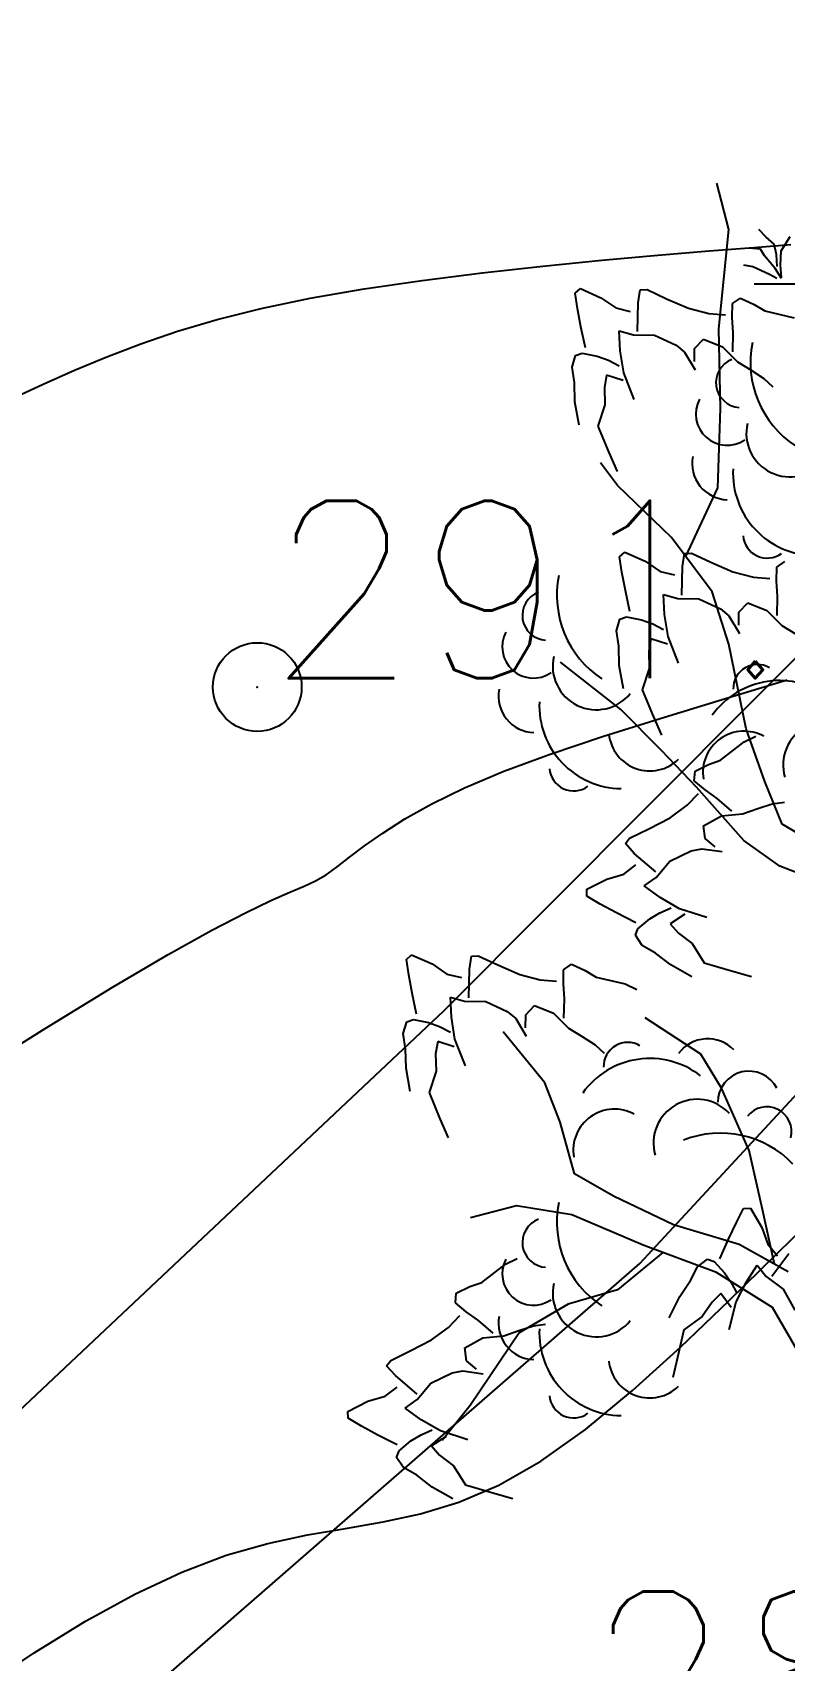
# Model space of a CAD drawing. Header units: millimetres. Extents: x 524954 to 526204, y 9523489 to 9524010.
# Drawn here: x 525978.35 to 525982.59, y 9523735.37 to 9523744.55 of the extents above; entities that cross this region are included whole.
import ezdxf

# ---------------------------------------------------------------- set-up
doc = ezdxf.new("R2010")
doc.units = ezdxf.units.MM
doc.header["$PDMODE"] = 32
doc.header["$PDSIZE"] = 0.5
doc.linetypes.add('ACAD_ISO12W100', pattern=[21, 12, -3, 0, -3, 0, -3])
for name, color, linetype in [('Arbre', 34, 'ACAD_ISO12W100'), ('CN_01_00', 3, 'Continuous'), ('CN_02_00', 4, 'Continuous'), ('CN_10_00', 1, 'Continuous'), ('PLUME_5', 6, 'Continuous'), ('PLUME_6', 2, 'Continuous'), ('TopoAlt', 3, 'Continuous'), ('TOPOJIS', 7, 'Continuous')]:
    doc.layers.add(name, color=color, linetype=linetype)
doc.styles.add('Simplex 1.0', font='Simplex.shx', dxfattribs={"width": 0.99, "height": 1})

# ---------------------------------------------------------------- blocks, each defined once
blk = doc.blocks.new('TCPOINT M')
at = {"color": 0}
blk.add_point((0, 0), dxfattribs=at)
at = {"layer": 'TopoAlt', "style": 'Simplex 1.0', "width": 0.99}
blk.add_attdef('ALT', (0.15, 0.15), '', height=1, dxfattribs=at)
blk = doc.blocks.new('v088')
at = {"linetype": 'Continuous'}
for p, q in [((-1.7492, 10.4915), (-1.8168, 10.7513)), ((-1.8059, 9.9306), (-1.7492, 10.4915)), ((-1.7966, 9.483), (-1.8059, 9.9306)), ((-1.8121, 9.0349), (-1.7966, 9.483)), ((-2.3783, 9.048), (-2.4742, 9.1766)), ((-2.0737, 8.7558), (-2.3783, 9.048)), ((-1.992, 8.6473), (-1.8121, 9.0349)), ((-1.8434, 8.4497), (-2.0737, 8.7558)), ((-1.7501, 8.1531), (-1.8434, 8.4497)), ((-1.6531, 7.6763), (-1.7501, 8.1531)), ((-2.3581, 7.786), (-2.6995, 8.0525)), ((-2.1294, 7.5544), (-2.3581, 7.786)), ((-1.5474, 7.38), (-1.6531, 7.6763)), ((-1.9323, 7.3471), (-2.1294, 7.5544)), ((-1.6648, 7.048), (-1.9323, 7.3471)), ((-1.4491, 7.1395), (-1.5474, 7.38)), ((-1.2665, 7.0314), (-1.4491, 7.1395)), ((-1.4628, 6.9029), (-1.6648, 7.048)), ((-1.1618, 6.7848), (-1.4628, 6.9029)), ((-2.7868, 5.6812), (-3.0229, 5.9686)), ((-1.9071, 5.8427), (-2.2223, 6.0475)), ((-1.7911, 5.6523), (-1.9071, 5.8427)), ((-2.7013, 5.4591), (-2.7868, 5.6812)), ((-1.6346, 5.3011), (-1.7911, 5.6523)), ((-2.6206, 5.1685), (-2.7013, 5.4591)), ((-1.5592, 4.9668), (-1.6346, 5.3011)), ((-2.4003, 5.0425), (-2.6206, 5.1685)), ((-2.9464, 4.9876), (-3.2062, 4.92)), ((-2.6344, 4.9381), (-2.9464, 4.9876)), ((-2.0611, 4.8817), (-2.4003, 5.0425)), ((-1.4917, 4.6586), (-1.5592, 4.9668)), ((-2.2328, 4.7662), (-2.6344, 4.9381)), ((-1.6919, 4.7713), (-2.0611, 4.8817)), ((-1.415, 4.6154), (-1.6919, 4.7713)), ((-2.1227, 4.7254), (-2.3768, 4.5144)), ((-1.8192, 4.6131), (-2.2328, 4.7662)), ((-1.5041, 4.4145), (-1.8192, 4.6131)), ((-2.3768, 4.5144), (-2.655, 4.434)), ((-2.655, 4.434), (-2.9315, 4.2727)), ((-1.2976, 4.0581), (-1.5041, 4.4145)), ((-2.9315, 4.2727), (-3.209, 3.8627)), ((-3.209, 3.8627), (-3.3666, 3.6666)), ((-0.6539, 0), (0.6539, 0))]:
    blk.add_line(p, q, dxfattribs=at)
at = {"color": 3, "linetype": 'Continuous'}
for p, q in [((-2.6162, 10.1323), (-2.587, 10.1577)), ((-2.6028, 10.0456), (-2.6162, 10.1323)), ((-2.587, 10.1577), (-2.4712, 10.1066)), ((-2.4712, 10.1066), (-2.3879, 10.0492)), ((-2.2608, 10.0773), (-2.2494, 10.1511)), ((-2.2494, 10.1511), (-2.2113, 10.1522)), ((-2.2113, 10.1522), (-2.101, 10.101)), ((-2.101, 10.101), (-1.977, 10.0475)), ((-1.7301, 10.0737), (-1.6848, 10.1049)), ((-1.6848, 10.1049), (-1.6075, 10.069)), ((-2.5835, 9.9428), (-2.6028, 10.0456)), ((-2.3879, 10.0492), (-2.3057, 10.0298)), ((-2.2643, 9.9167), (-2.2608, 10.0773)), ((-1.977, 10.0475), (-1.8618, 10.0181)), ((-1.8618, 10.0181), (-1.7691, 10.0099)), ((-1.7305, 9.9947), (-1.7301, 10.0737)), ((-1.6075, 10.069), (-1.5466, 10.0327)), ((-1.5466, 10.0327), (-1.3822, 9.9939)), ((-2.5582, 9.8238), (-2.5835, 9.9428)), ((-2.3678, 9.9191), (-2.2883, 9.8969)), ((-2.3619, 9.8077), (-2.3678, 9.9191)), ((-1.7254, 9.9105), (-1.7305, 9.9947)), ((-1.7277, 9.8016), (-1.7254, 9.9105)), ((-2.2883, 9.8969), (-2.1685, 9.895)), ((-2.1685, 9.895), (-2.0471, 9.8386)), ((-2.0471, 9.8386), (-1.9997, 9.7992)), ((-1.9438, 9.7464), (-1.9432, 9.8199)), ((-1.9432, 9.8199), (-1.893, 9.873)), ((-1.893, 9.873), (-1.7856, 9.8299)), ((-1.7856, 9.8299), (-1.7015, 9.7452)), ((-2.634, 9.7155), (-2.6142, 9.7814)), ((-2.6142, 9.7814), (-2.5764, 9.7933)), ((-2.5764, 9.7933), (-2.4916, 9.7768)), ((-2.4916, 9.7768), (-2.4283, 9.7541)), ((-2.4283, 9.7541), (-2.3676, 9.7232)), ((-2.3419, 9.6831), (-2.3619, 9.8077)), ((-1.9997, 9.7992), (-1.9397, 9.7002)), ((-1.7015, 9.7452), (-1.624, 9.6985)), ((-2.6206, 9.6288), (-2.634, 9.7155)), ((-2.4395, 9.6694), (-2.4511, 9.6011)), ((-2.3461, 9.6395), (-2.4395, 9.6694)), ((-2.2831, 9.5325), (-2.3419, 9.6831)), ((-1.624, 9.6985), (-1.5519, 9.6516)), ((-1.5519, 9.6516), (-1.5015, 9.6041)), ((-2.6175, 9.52), (-2.6206, 9.6288)), ((-2.4511, 9.6011), (-2.4483, 9.5032)), ((-2.5946, 9.3874), (-2.6175, 9.52)), ((-2.4483, 9.5032), (-2.4883, 9.3823)), ((-2.4883, 9.3823), (-2.4269, 9.2344)), ((-2.4269, 9.2344), (-2.3802, 9.1269)), ((-2.3661, 8.6466), (-2.3369, 8.6719)), ((-2.3527, 8.5599), (-2.3661, 8.6466)), ((-2.3369, 8.6719), (-2.2212, 8.6209)), ((-2.0108, 8.5916), (-1.9993, 8.6654)), ((-1.9993, 8.6654), (-1.9613, 8.6665)), ((-1.9613, 8.6665), (-1.8509, 8.6153)), ((-2.3334, 8.4571), (-2.3527, 8.5599)), ((-2.2212, 8.6209), (-2.1379, 8.5634)), ((-2.1379, 8.5634), (-2.0557, 8.544)), ((-2.0143, 8.4309), (-2.0108, 8.5916)), ((-1.8509, 8.6153), (-1.7269, 8.5617)), ((-1.7269, 8.5617), (-1.6118, 8.5324)), ((-1.4805, 8.509), (-1.4801, 8.5879)), ((-1.4801, 8.5879), (-1.4347, 8.6192)), ((-2.3082, 8.3381), (-2.3334, 8.4571)), ((-1.6118, 8.5324), (-1.519, 8.5242)), ((-1.4754, 8.4248), (-1.4805, 8.509)), ((-2.1178, 8.4334), (-2.0382, 8.4112)), ((-2.1118, 8.322), (-2.1178, 8.4334)), ((-2.0382, 8.4112), (-1.9184, 8.4092)), ((-1.9184, 8.4092), (-1.7971, 8.3529)), ((-1.7971, 8.3529), (-1.7497, 8.3134)), ((-1.6931, 8.3341), (-1.643, 8.3873)), ((-1.643, 8.3873), (-1.5356, 8.3441)), ((-1.4776, 8.3159), (-1.4754, 8.4248)), ((-2.384, 8.2298), (-2.3641, 8.2956)), ((-2.3641, 8.2956), (-2.3264, 8.3076)), ((-2.3264, 8.3076), (-2.2415, 8.291)), ((-2.2415, 8.291), (-2.1783, 8.2684)), ((-2.1783, 8.2684), (-2.1175, 8.2375)), ((-2.0919, 8.1974), (-2.1118, 8.322)), ((-1.7497, 8.3134), (-1.6897, 8.2145)), ((-1.6937, 8.2606), (-1.6931, 8.3341)), ((-1.5356, 8.3441), (-1.4515, 8.2595)), ((-1.4515, 8.2595), (-1.374, 8.2128)), ((-2.3706, 8.1431), (-2.384, 8.2298)), ((-2.1895, 8.1837), (-2.2011, 8.1153)), ((-2.0961, 8.1537), (-2.1895, 8.1837)), ((-2.0331, 8.0467), (-2.0919, 8.1974)), ((-2.3674, 8.0343), (-2.3706, 8.1431)), ((-2.2011, 8.1153), (-2.1982, 8.0174)), ((-2.3445, 7.9016), (-2.3674, 8.0343)), ((-2.1982, 8.0174), (-2.2383, 7.8966)), ((-2.2383, 7.8966), (-2.1768, 7.7487)), ((-2.1768, 7.7487), (-2.1302, 7.6412)), ((-1.6632, 7.6026), (-1.5976, 7.6345)), ((-1.7972, 7.4997), (-1.6632, 7.6026)), ((-1.9448, 7.3833), (-1.9404, 7.4382)), ((-1.9404, 7.4382), (-1.8638, 7.4754)), ((-1.8638, 7.4754), (-1.7972, 7.4997)), ((-1.8839, 7.3331), (-1.9448, 7.3833)), ((-1.985, 7.2461), (-1.9201, 7.3129)), ((-1.8154, 7.2839), (-1.8839, 7.3331)), ((-1.7325, 7.2133), (-1.8154, 7.2839)), ((-1.587, 7.2285), (-1.5051, 7.2548)), ((-1.5051, 7.2548), (-1.4365, 7.2638)), ((-2.2004, 7.1132), (-2.0805, 7.1754)), ((-2.0805, 7.1754), (-1.985, 7.2461)), ((-1.8923, 7.1303), (-1.791, 7.1862)), ((-1.791, 7.1862), (-1.6722, 7.1979)), ((-1.6722, 7.1979), (-1.587, 7.2285)), ((-2.3098, 7.06), (-2.2004, 7.1132)), ((-1.8828, 7.0578), (-1.8923, 7.1303)), ((-2.333, 7.0298), (-2.3098, 7.06)), ((-2.283, 6.9743), (-2.333, 7.0298)), ((-2.1607, 6.8701), (-2.283, 6.9743)), ((-2.0833, 6.9307), (-1.963, 6.9891)), ((-1.963, 6.9891), (-1.9025, 7.0009)), ((-1.9025, 7.0009), (-1.7879, 6.9849)), ((-1.8262, 7.0109), (-1.8828, 7.0578)), ((-2.3415, 6.858), (-2.2745, 6.9095)), ((-2.1606, 6.8391), (-2.0833, 6.9307)), ((-2.5514, 6.7723), (-2.4387, 6.8298)), ((-2.4387, 6.8298), (-2.3415, 6.858)), ((-2.228, 6.7914), (-2.1606, 6.8391)), ((-2.1379, 6.7256), (-2.228, 6.7914)), ((-2.5502, 6.7337), (-2.5514, 6.7723)), ((-2.4746, 6.6893), (-2.5502, 6.7337)), ((-2.0288, 6.6624), (-2.1379, 6.7256)), ((-2.3827, 6.6392), (-2.4746, 6.6893)), ((-2.2745, 6.5836), (-2.3827, 6.6392)), ((-2.1959, 6.6055), (-2.1384, 6.6402)), ((-2.1384, 6.6402), (-2.076, 6.6678)), ((-1.9976, 6.6315), (-2.0798, 6.5781)), ((-1.8748, 6.6127), (-2.0288, 6.6624)), ((-2.2769, 6.5134), (-2.2624, 6.5503)), ((-2.2624, 6.5503), (-2.1959, 6.6055)), ((-2.0798, 6.5781), (-2.0342, 6.5259)), ((-2.0342, 6.5259), (-1.9565, 6.4662)), ((-2.2384, 6.4564), (-2.2769, 6.5134)), ((-2.1628, 6.412), (-2.2384, 6.4564)), ((-1.9565, 6.4662), (-1.8881, 6.3588)), ((-3.5682, 6.3771), (-3.539, 6.4025)), ((-3.5548, 6.2904), (-3.5682, 6.3771)), ((-3.539, 6.4025), (-3.4232, 6.3514)), ((-3.4232, 6.3514), (-3.3399, 6.2939)), ((-3.2129, 6.3221), (-3.2014, 6.3959)), ((-3.2014, 6.3959), (-3.1633, 6.397)), ((-3.1633, 6.397), (-3.053, 6.3458)), ((-3.053, 6.3458), (-2.929, 6.2922)), ((-2.6821, 6.3185), (-2.6368, 6.3497)), ((-2.6368, 6.3497), (-2.5596, 6.3138)), ((-2.0765, 6.3457), (-2.1628, 6.412)), ((-1.9592, 6.2797), (-2.0765, 6.3457)), ((-1.8881, 6.3588), (-1.7347, 6.313)), ((-3.5355, 6.1876), (-3.5548, 6.2904)), ((-3.3399, 6.2939), (-3.2577, 6.2746)), ((-3.2164, 6.1615), (-3.2129, 6.3221)), ((-2.929, 6.2922), (-2.8139, 6.2629)), ((-2.8139, 6.2629), (-2.7211, 6.2547)), ((-2.6826, 6.2395), (-2.6821, 6.3185)), ((-2.6774, 6.1553), (-2.6826, 6.2395)), ((-2.5596, 6.3138), (-2.4986, 6.2775)), ((-2.4986, 6.2775), (-2.3343, 6.2387)), ((-1.7347, 6.313), (-1.6219, 6.2812)), ((-3.5103, 6.0686), (-3.5355, 6.1876)), ((-3.3198, 6.1639), (-3.2403, 6.1417)), ((-3.3139, 6.0525), (-3.3198, 6.1639)), ((-2.6797, 6.0464), (-2.6774, 6.1553)), ((-2.3343, 6.2387), (-2.2681, 6.208)), ((-3.2403, 6.1417), (-3.1205, 6.1398)), ((-3.1205, 6.1398), (-2.9991, 6.0834)), ((-2.9991, 6.0834), (-2.9517, 6.044)), ((-2.8958, 5.9912), (-2.8952, 6.0647)), ((-2.8952, 6.0647), (-2.845, 6.1178)), ((-2.845, 6.1178), (-2.7377, 6.0747)), ((-2.7377, 6.0747), (-2.6536, 5.99)), ((-3.5861, 5.9603), (-3.5662, 6.0262)), ((-3.5662, 6.0262), (-3.5284, 6.0381)), ((-3.5284, 6.0381), (-3.4436, 6.0215)), ((-3.4436, 6.0215), (-3.3804, 5.9989)), ((-3.3804, 5.9989), (-3.3196, 5.968)), ((-3.294, 5.9279), (-3.3139, 6.0525)), ((-2.9517, 6.044), (-2.8917, 5.945)), ((-2.6536, 5.99), (-2.576, 5.9433)), ((-3.5727, 5.8736), (-3.5861, 5.9603)), ((-3.5695, 5.7648), (-3.5727, 5.8736)), ((-3.3915, 5.9142), (-3.4031, 5.8459)), ((-3.2981, 5.8843), (-3.3915, 5.9142)), ((-3.2352, 5.7773), (-3.294, 5.9279)), ((-2.576, 5.9433), (-2.5039, 5.8964)), ((-2.5039, 5.8964), (-2.4536, 5.8489)), ((-3.4031, 5.8459), (-3.4003, 5.748)), ((-3.5466, 5.6322), (-3.5695, 5.7648)), ((-3.4003, 5.748), (-3.4403, 5.6271)), ((-3.4403, 5.6271), (-3.3789, 5.4792)), ((-3.3789, 5.4792), (-3.3323, 5.3717)), ((-1.7068, 4.8945), (-1.6668, 4.9726)), ((-1.6668, 4.9726), (-1.6283, 4.976)), ((-1.6283, 4.976), (-1.5645, 4.8667)), ((-1.7514, 4.7999), (-1.7068, 4.8945)), ((-1.5645, 4.8667), (-1.5307, 4.7714)), ((-1.8008, 4.6887), (-1.7514, 4.7999)), ((-1.5307, 4.7714), (-1.4755, 4.7074)), ((-3.0095, 4.66), (-2.9439, 4.6918)), ((-1.9257, 4.6454), (-1.871, 4.6871)), ((-1.871, 4.6871), (-1.8334, 4.6747)), ((-1.5083, 4.5916), (-1.4112, 4.7196)), ((-3.1435, 4.5571), (-3.0095, 4.66)), ((-1.9657, 4.5674), (-1.9257, 4.6454)), ((-1.8334, 4.6747), (-1.7744, 4.6115)), ((-1.7744, 4.6115), (-1.7365, 4.5561)), ((-1.6512, 4.5605), (-1.5907, 4.6542)), ((-1.5907, 4.6542), (-1.5392, 4.5896)), ((-1.5392, 4.5896), (-1.4434, 4.5178)), ((-3.2867, 4.4956), (-3.2101, 4.5328)), ((-3.2101, 4.5328), (-3.1435, 4.5571)), ((-2.0269, 4.4774), (-1.9657, 4.5674)), ((-1.7365, 4.5561), (-1.7054, 4.4954)), ((-1.7081, 4.4479), (-1.6512, 4.5605)), ((-1.4434, 4.5178), (-1.3781, 4.401)), ((-3.2911, 4.4407), (-3.2867, 4.4956)), ((-3.2303, 4.3905), (-3.2911, 4.4407)), ((-2.0862, 4.3565), (-2.0269, 4.4774)), ((-1.8447, 4.4455), (-1.8998, 4.3645)), ((-1.7952, 4.494), (-1.8447, 4.4455)), ((-1.7371, 4.415), (-1.7952, 4.494)), ((-1.7488, 4.2914), (-1.7081, 4.4479)), ((-3.3314, 4.3035), (-3.2664, 4.3702)), ((-3.1617, 4.3413), (-3.2303, 4.3905)), ((-3.0788, 4.2707), (-3.1617, 4.3413)), ((-2.8514, 4.3121), (-2.7828, 4.3211)), ((-1.8998, 4.3645), (-2.0031, 4.2901)), ((-3.5467, 4.1705), (-3.4268, 4.2328)), ((-3.4268, 4.2328), (-3.3314, 4.3035)), ((-3.2386, 4.1877), (-3.1373, 4.2436)), ((-3.1373, 4.2436), (-3.0186, 4.2553)), ((-3.0186, 4.2553), (-2.9333, 4.2859)), ((-2.9333, 4.2859), (-2.8514, 4.3121)), ((-2.0031, 4.2901), (-2.0401, 4.1343)), ((-3.6561, 4.1174), (-3.5467, 4.1705)), ((-3.2291, 4.1152), (-3.2386, 4.1877)), ((-2.0401, 4.1343), (-2.0653, 4.0199)), ((-3.6793, 4.0872), (-3.6561, 4.1174)), ((-3.6294, 4.0317), (-3.6793, 4.0872)), ((-3.4297, 3.988), (-3.3093, 4.0465)), ((-3.3093, 4.0465), (-3.2488, 4.0583)), ((-3.2488, 4.0583), (-3.1342, 4.0423)), ((-3.1725, 4.0683), (-3.2291, 4.1152)), ((-3.6878, 3.9154), (-3.6208, 3.9668)), ((-3.5071, 3.9275), (-3.6294, 4.0317)), ((-3.5069, 3.8964), (-3.4297, 3.988)), ((-3.8977, 3.8297), (-3.785, 3.8871)), ((-3.785, 3.8871), (-3.6878, 3.9154)), ((-3.5743, 3.8488), (-3.5069, 3.8964)), ((-3.8965, 3.791), (-3.8977, 3.8297)), ((-3.8209, 3.7466), (-3.8965, 3.791)), ((-3.4842, 3.783), (-3.5743, 3.8488)), ((-3.3751, 3.7197), (-3.4842, 3.783)), ((-3.729, 3.6966), (-3.8209, 3.7466)), ((-3.6208, 3.641), (-3.729, 3.6966)), ((-3.5422, 3.6629), (-3.4847, 3.6976)), ((-3.4847, 3.6976), (-3.4223, 3.7252)), ((-3.3439, 3.6889), (-3.4261, 3.6355)), ((-3.2212, 3.6701), (-3.3751, 3.7197)), ((-3.6232, 3.5708), (-3.6087, 3.6076)), ((-3.6087, 3.6076), (-3.5422, 3.6629)), ((-3.4261, 3.6355), (-3.3805, 3.5833)), ((-3.3805, 3.5833), (-3.3028, 3.5236)), ((-3.5847, 3.5138), (-3.6232, 3.5708)), ((-3.5091, 3.4694), (-3.5847, 3.5138)), ((-3.3028, 3.5236), (-3.2344, 3.4162)), ((-3.4228, 3.4031), (-3.5091, 3.4694)), ((-3.3055, 3.337), (-3.4228, 3.4031)), ((-3.2344, 3.4162), (-3.081, 3.3703)), ((-3.081, 3.3703), (-2.9682, 3.3386)), ((-0.5866, 0.2645), (-0.6275, 0.3077)), ((-0.6179, 0.1971), (-0.6828, 0.2019)), ((-0.5962, 0.1587), (-0.6179, 0.1971)), ((-0.5409, 0.2236), (-0.5866, 0.2645)), ((-0.5289, 0.1659), (-0.5409, 0.2236)), ((-0.5049, 0.1058), (-0.5025, 0.1875)), ((-0.5025, 0.1875), (-0.452, 0.2669)), ((-0.6611, 0.0962), (-0.7116, 0.1058)), ((-0.5674, 0.0529), (-0.6611, 0.0962)), ((-0.5361, 0.0865), (-0.5962, 0.1587)), ((-0.5241, 0.0986), (-0.5289, 0.1659)), ((-0.5001, 0.0361), (-0.5049, 0.1058)), ((-0.5265, 0.0313), (-0.5674, 0.0529)), ((-0.5001, 0.0313), (-0.5361, 0.0865))]:
    blk.add_line(p, q, dxfattribs=at)
for centre, major_axis, start_param, end_param in [((-1.0632, 9.7428), (0.3995, 0.3995), 2.158504, 3.344219), ((-1.6825, 9.6282), (-0.099, 0.099), -0.421529, 2.292047), ((-1.7599, 9.4514), (-0.1246, 0.1246), 0.293965, 2.957824), ((-1.4053, 9.3432), (0.1741, 0.1741), 2.133893, 4.816631), ((-1.7527, 9.1724), (-0.1445, 0.1445), 0.590553, 2.325666), ((-1.2605, 9.1191), (0.3298, 0.3298), 2.307735, 3.914618), ((-1.5338, 8.7756), (0.0964, 0.0964), 2.435534, 4.557933), ((-2.1547, 8.4302), (0.3995, 0.3995), 2.158504, 3.344219), ((-2.774, 8.3155), (-0.099, 0.099), -0.421529, 2.292047), ((-2.8514, 8.1388), (-0.1246, 0.1246), 0.293965, 2.957824), ((-2.4968, 8.0306), (0.1741, 0.1741), 2.133893, 4.816631), ((-1.5891, 7.9031), (0.0964, 0.0964), 0.254619, 2.377018), ((-2.8441, 7.8598), (-0.1445, 0.1445), 0.590553, 2.325666), ((-1.4642, 7.4823), (0.3298, 0.3298), 0.12682, 1.733702), ((-2.352, 7.8064), (0.3298, 0.3298), 2.307735, 3.914618), ((-1.1975, 7.4726), (-0.1741, 0.1741), 4.665366, 7.348105), ((-2.1954, 7.6717), (0.1641, 0.1641), 2.463212, 4.701636), ((-1.6643, 7.4312), (-0.1641, 0.1641), -1.288499, 0.949924), ((-2.6253, 7.463), (0.0964, 0.0964), 2.435534, 4.557933), ((-2.32, 5.773), (0.0964, 0.0964), 0.254619, 2.377018), ((-1.8693, 5.7251), (0.1445, 0.1445), 6.263619, 7.998733), ((-2.1951, 5.3523), (0.3298, 0.3298), 0.12682, 1.733702), ((-1.6366, 5.5711), (-0.1246, 0.1246), 4.396235, 7.060094), ((-1.9284, 5.3425), (0.1741, 0.1741), 6.236163, 8.918901), ((-2.3952, 5.3012), (-0.1641, 0.1641), -1.288499, 0.949924), ((-1.536, 5.4064), (0.099, 0.099), 5.251538, 7.965114), ((-1.7969, 4.8332), (0.3995, 0.3995), 6.260774, 7.446489), ((-2.1547, 4.8961), (-0.3995, 0.3995), 0.587708, 1.773422), ((-2.774, 4.7815), (-0.099, 0.099), -0.421529, 2.292047), ((-2.8514, 4.6047), (-0.1246, 0.1246), 0.293965, 2.957824), ((-2.4968, 4.4965), (0.1741, 0.1741), 2.133893, 4.816631), ((-2.8441, 4.3258), (-0.1445, 0.1445), 0.590553, 2.325666), ((-2.352, 4.2724), (0.3298, 0.3298), 2.307735, 3.914618), ((-2.1954, 4.1377), (0.1641, 0.1641), 2.463212, 4.701636), ((-2.6253, 3.929), (0.0964, 0.0964), 2.435534, 4.557933)]:
    blk.add_ellipse(centre, major_axis=major_axis, ratio=1, start_param=start_param, end_param=end_param, dxfattribs=at)

msp = doc.modelspace()

# ---------------------------------------------------------------- linework, layer by layer
at = {"layer": 'CN_01_00', "elevation": 291, "flags": 128}
msp.add_lwpolyline([(525977.9784, 9523738.6592), (525978.4204, 9523738.9366), (525978.8034, 9523739.1704), (525979.1148, 9523739.3529), (525979.36, 9523739.4893), (525979.5491, 9523739.5877), (525979.6921, 9523739.6566), (525979.7991, 9523739.7042), (525979.8801, 9523739.7388), (525979.945, 9523739.7688), (525980.004, 9523739.8023), (525980.0661, 9523739.8462), (525980.1369, 9523739.9008), (525980.2211, 9523739.965), (525980.3233, 9523740.0374), (525980.4483, 9523740.1169), (525980.6006, 9523740.2023), (525980.785, 9523740.2923), (525981.0061, 9523740.3859), (525981.2668, 9523740.482), (525981.5629, 9523740.5809), (525981.8883, 9523740.6833), (525982.2372, 9523740.7897), (525982.6034, 9523740.9008)], dxfattribs=at)
at = {"layer": 'CN_02_00', "elevation": 292, "flags": 128}
msp.add_lwpolyline([(525978.2348, 9523742.4862), (525978.4097, 9523742.5669), (525978.5859, 9523742.6456), (525978.7677, 9523742.7219), (525978.9595, 9523742.7953), (525979.1657, 9523742.8653), (525979.3906, 9523742.9317), (525979.6385, 9523742.9939), (525979.9139, 9523743.0514), (525980.2187, 9523743.104), (525980.5455, 9523743.1516), (525980.8844, 9523743.1943), (525981.2256, 9523743.2322), (525981.5593, 9523743.2655), (525981.8756, 9523743.2941), (525982.1647, 9523743.3183), (525982.4168, 9523743.3381), (525982.6254, 9523743.3539)], dxfattribs=at)
at = {"layer": 'CN_10_00', "elevation": 290, "flags": 128}
msp.add_lwpolyline([(525978.0579, 9523735.2153), (525978.3578, 9523735.4178), (525978.6476, 9523735.5955), (525978.9258, 9523735.747), (525979.1909, 9523735.8712), (525979.4412, 9523735.9667), (525979.6764, 9523736.034), (525979.8995, 9523736.0812), (525980.1146, 9523736.1182), (525980.3259, 9523736.1549), (525980.5375, 9523736.2012), (525980.7534, 9523736.2669), (525980.9778, 9523736.362), (525981.2148, 9523736.4964), (525981.467, 9523736.6765), (525981.7311, 9523736.8946), (525982.0023, 9523737.1397), (525982.2757, 9523737.4005), (525982.5466, 9523737.6659), (525982.8102, 9523737.9249)], dxfattribs=at)
at = {"layer": 'PLUME_5'}
msp.add_lwpolyline([(525950.0371, 9523712.2345), (525957.5791, 9523718.801), (525965.6197, 9523725.4038), (525965.6197, 9523725.4038), (525973.1617, 9523731.9703), (525980.6673, 9523739.0355), (525987.6742, 9523746.0642), (525988.1729, 9523746.1006), (525994.6811, 9523753.0929), (526001.6516, 9523760.6204), (526008.6221, 9523768.1478), (526009.0844, 9523768.6829), (526015.0939, 9523775.6388), (526022.0281, 9523783.6649), (526027.9648, 9523791.6182), (526028.4271, 9523792.1533), (526034.3638, 9523800.1066)], dxfattribs=at)
at = {"layer": 'PLUME_6'}
msp.add_lwpolyline([(525950.6086, 9523711.2735), (525958.6856, 9523717.3777), (525966.2276, 9523723.9442), (525966.6899, 9523724.4793), (525974.2319, 9523731.0458), (525981.7738, 9523737.6122), (525988.7443, 9523745.1397), (525989.243, 9523745.1761), (525995.7512, 9523752.1684), (526003.2204, 9523759.7322), (526009.6923, 9523767.2232), (526010.1909, 9523767.2596), (526016.6628, 9523774.7507), (526023.0982, 9523782.7403), (526029.035, 9523790.6936), (526029.4972, 9523791.2287), (526035.434, 9523799.182)], dxfattribs=at)

# ---------------------------------------------------------------- block references
at = {"layer": 'Arbre'}
for p in [(525983.072, 9523743.132), (525984.025, 9523732.948)]:
    msp.add_blockref('v088', p, dxfattribs=at)
at = {"layer": 'TOPOJIS'}
ref = msp.add_blockref('TCPOINT M', (525979.6165, 9523740.8602, 291.32), dxfattribs=at)
ref.add_attrib('ALT', '291.32', (525979.6665, 9523740.9102, 291.32), dxfattribs={"layer": 'TopoAlt', "height": 1, "style": 'Simplex 1.0', "width": 0.99})
ref = msp.add_blockref('TCPOINT M', (525981.4025, 9523734.7128, 289.66), dxfattribs=at)
ref.add_attrib('ALT', '289.66', (525981.4525, 9523734.7628, 289.66), dxfattribs={"layer": 'TopoAlt', "height": 1, "style": 'Simplex 1.0', "width": 0.99})

doc.saveas('drawing.dxf')
